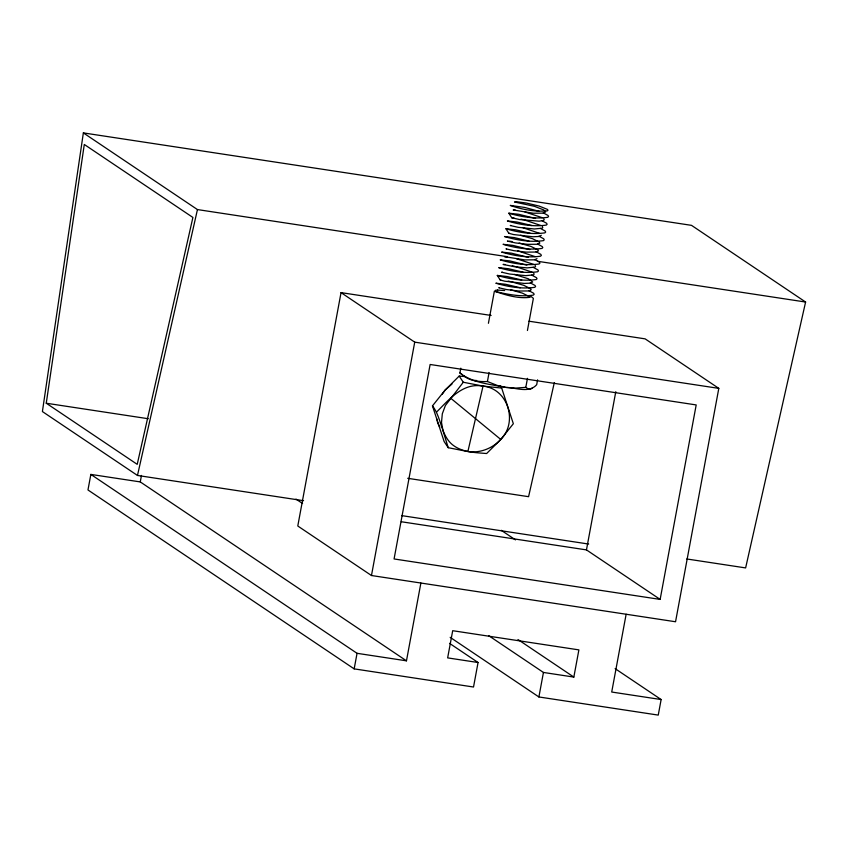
<?xml version="1.0" encoding="UTF-8"?>
<svg xmlns="http://www.w3.org/2000/svg" width="848" height="848" viewBox="0 0 848 848"><rect width="100%" height="100%" fill="white"/><g stroke="black" fill="none" stroke-linecap="round" stroke-linejoin="round"><path stroke-width="1.27" d="M686.774 558.97L745.625 567.916L805.6 302.036L691.512 225.356L83.358 132.903L42.4 411.556L137.471 475.452L303.573 500.702M46.258 403.224L84.291 144.467L192.899 217.448L137.217 464.344L46.258 403.224L148.273 418.732M420.884 583.032L406.468 660.825L140.27 481.918L90.853 474.414L87.969 489.964L354.167 668.871L473.523 687.018L478.06 662.511L449.578 643.378M140.27 481.918L141.468 475.442M491.13 315.445L341.044 292.624L297.786 526.004L371.466 575.516L675.549 621.754L718.807 388.373L645.127 338.861L528.972 321.201M354.167 668.871L357.05 653.31L90.853 474.414M371.466 575.516L414.725 342.147L341.044 292.624M537.579 379.851L536.689 384.685C528.887 393.642 515.605 387.451 505.673 387.388C490.112 384.144 472.93 383.116 459.902 373.014L460.803 368.18M488.416 323.3L494.384 291.129M505.673 387.388L497.267 385.427L487.42 381.526L489.084 372.495M527.424 330.497L533.381 298.326L530.763 296.228M532.046 388.204L530.689 389.041L528.293 388.988L525.802 387.356L527.477 378.335M615.118 668.627L661.133 699.547L658.249 715.097L538.893 696.961L543.441 672.453L488.66 635.64M660.147 599.409L394.076 558.959L430.127 364.481L696.197 404.931L660.147 599.409L586.466 549.896L615.786 391.723M543.441 672.453L573.842 677.075L578.887 649.886L452.694 630.7L447.649 657.889L478.06 662.511M626.142 614.238L611.715 692.032L661.133 699.547M137.471 475.452L197.446 209.573L83.358 132.903M554.306 382.628L528.58 496.684L407.729 478.314M483.031 386.105L467.873 451.549L448.232 447.702L444.129 441.532L432.459 405.885L445.179 390.016L459.181 376.077L465.022 376.565M530.159 297.256C518.817 298.962 506.023 295.178 495.052 291.383C507.443 294.373 520.608 297.076 533.328 295.104L534.134 294.298L533.615 293.249L528.834 290.62M442.221 394.235L445.179 390.016L452.005 384.017M432.459 405.885C441.617 417.492 440.536 434.833 452.419 444.702C462.086 452.461 474.901 452.514 486.625 453.532L500.638 439.593L513.347 423.724L501.687 388.077L483.318 386.147L463.294 382.247L445.401 405.482L442.317 413.792L441.501 422.442L443.038 430.837L448.232 447.702M541.331 235.288L538.946 236.486L532.915 236.762L513.485 234.536L508.842 233.306L505.949 228.748L515.732 229.829L530.382 233.306M539.89 243.069L537.505 244.266L527.562 244.341L515.351 242.899L507.401 241.086L507.952 241.023M538.448 250.849L536.063 252.047L526.12 252.121L513.909 250.679L505.959 248.867L506.51 248.803M537.007 258.619L534.622 259.827L524.679 259.901L504.518 256.647L506.659 256.743M531.24 289.74L528.855 290.949L518.912 291.023L506.701 289.571L498.751 287.758L499.302 287.695M482.745 386.063C462.584 382.543 449.207 399.567 436.572 412.054M500.638 439.593C492.497 448.359 480.392 453.15 468.446 451.634M495.327 290.345L497.649 290.08M543.801 218.816L544.215 219.727L543.536 220.438L539.19 221.18L519.676 219.558L511.726 217.756L508.832 213.198L518.616 214.279L535.576 218.455M514.376 274.423L528.389 278.791L532.682 281.96L530.297 283.168L524.265 283.433L504.836 281.207L500.193 279.988L497.288 275.43L507.083 276.512L521.732 279.978M511.726 217.756L513.867 217.841M510.835 225.462L510.284 225.526L518.234 227.338L534.357 228.981L542.095 228.218L542.773 227.508L542.36 226.596M508.842 233.306L509.394 233.242M502.186 272.134L501.634 272.208L509.584 274.021L525.707 275.653L533.445 274.9L534.123 274.18L533.71 273.268M500.193 279.988L500.744 279.914M525.802 387.356L515.086 388.14L506.245 387.483M487.42 381.526C479.321 381.844 469.697 381.091 463.432 375.526M497.49 290.08L504.73 290.535M474.276 380.36L476.618 380.519M515.308 210.06L513.167 209.975L533.328 213.23L543.271 213.155L545.656 211.947L543.78 209.954L534.441 206.318L514.492 202.004L516.453 201.697L526.301 203.032L539.148 206.075L547.352 209.361L547.999 210.209L547.437 210.834C534.993 212 521.997 209.53 510.273 205.417L524.742 207.453L539.328 211.396M505.217 264.523L503.076 264.428L514.895 266.813L527.149 267.873L534.887 267.12L535.565 266.399L535.152 265.488M197.446 209.573L507.401 256.7M537.484 261.269L805.6 302.036M414.725 342.147L718.807 388.373M401.666 515.616L588.682 544.056M401.263 521.743L586.466 549.896M357.05 653.31L406.468 660.825M509.542 241.182L512.065 241.585M520.926 219.155L523.449 219.717M512.277 265.827L514.8 266.389M508.122 281.101L510.655 281.663M524.891 211.936L542.338 217.735M524.467 219.971L540.897 225.515M523.025 227.752L539.455 233.295M520.566 235.278L532.417 238.659L539.476 242.146M519.124 243.047L530.975 246.439L538.035 249.927M517.683 250.828L535.13 256.637M516.241 258.608L533.689 264.417M515.817 266.643L532.247 272.197M511.916 281.949L523.767 285.331L530.827 288.829M510.475 289.73L522.326 293.111L529.385 296.609M531.834 225.526L517.174 222.049L507.39 220.968C519.771 224.635 533.403 226.904 546.303 225.091L547.108 224.285L546.589 223.236L541.808 220.618M528.951 241.086L514.291 237.61L504.507 236.528C516.888 240.196 530.519 242.464 543.42 240.652L544.225 239.846L543.706 238.797L538.925 236.168M523.174 272.197L508.524 268.731L498.73 267.65C511.121 271.307 524.753 273.575 537.653 271.763L538.459 270.957L537.939 269.908L533.159 267.29M520.29 287.758L505.641 284.292L495.847 283.2C508.238 286.868 521.87 289.136 534.77 287.324L535.576 286.518L535.056 285.469L530.276 282.85M483.318 386.147C508.164 388.914 518.064 422.251 500.765 439.444L450.564 398.104M529.809 249.577L512.849 245.39L503.065 244.309C515.446 247.976 529.078 250.245 541.978 248.432L542.784 247.627L542.264 246.577L537.484 243.948M528.368 257.357L511.408 253.17L501.624 252.089C514.005 255.757 527.636 258.025 540.536 256.202L541.342 255.407L540.823 254.358L536.042 251.729M526.926 265.138L509.966 260.951L500.182 259.87C512.563 263.537 526.195 265.795 539.095 263.982L539.9 263.177L539.381 262.127L534.6 259.509M543.25 212.837L548.031 215.456L548.55 216.505L547.744 217.311C534.844 219.123 521.213 216.855 508.832 213.198M540.367 228.388L545.147 231.016L545.667 232.066L544.861 232.871C531.961 234.684 518.329 232.416 505.949 228.748M531.717 275.07L536.498 277.688L537.017 278.738L536.212 279.543C523.311 281.356 509.68 279.087 497.288 275.43M459.902 373.014L462.383 374.646M501.253 530.307L515.499 539.879M517.98 639.53L573.842 677.075M296.005 499.101L302.577 503.521M450.161 637.325L538.893 696.961M500.309 386.02L501.687 388.077M459.181 376.077L463.294 382.247M437.642 422.749L439.762 427.095M436.953 419.05L437.589 422.58"/></g></svg>
